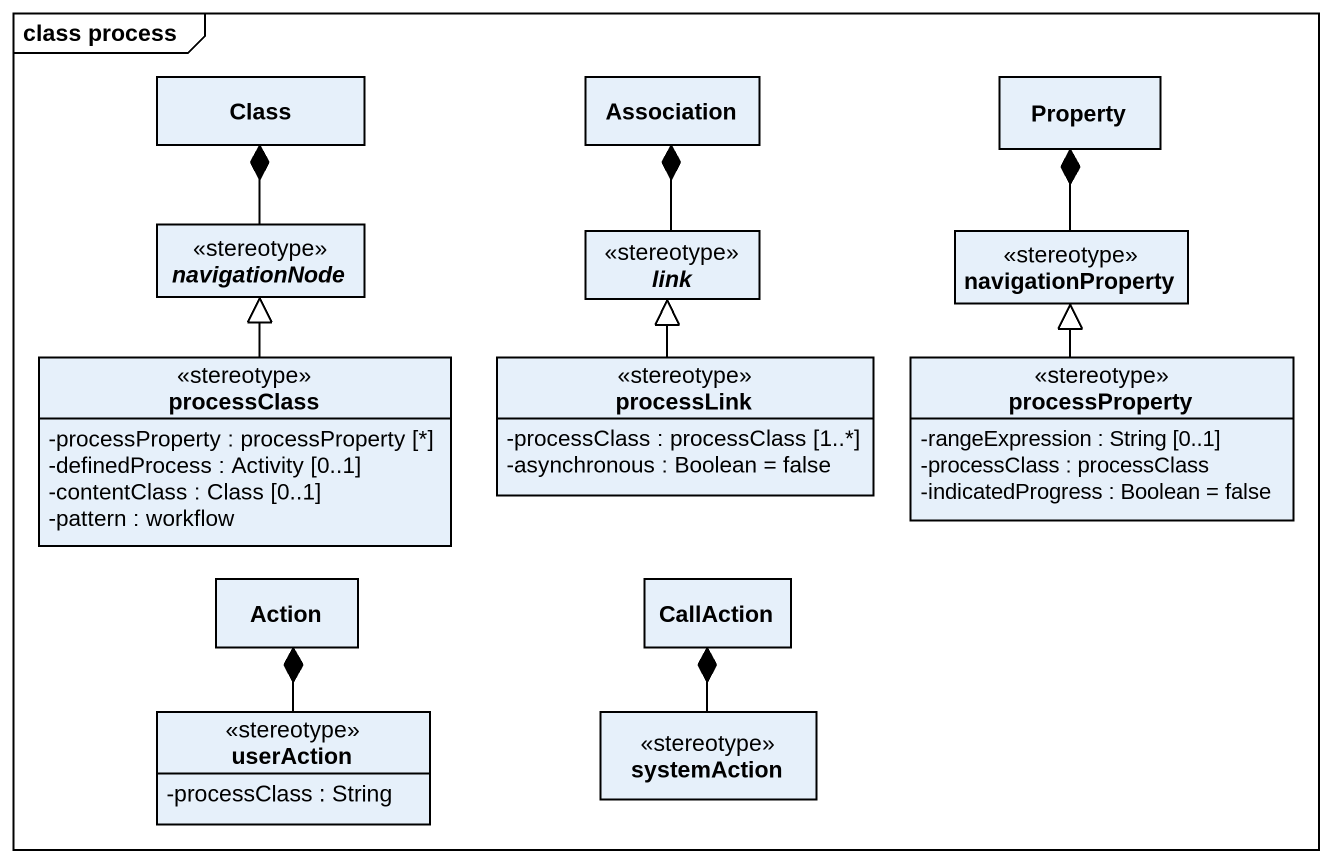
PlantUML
@startuml
mainframe class process
hide circle
hide empty members
skinparam classAttributeIconSize 0
class "Class" as Class_
class Association
class Property
abstract class navigationNode <<stereotype>>
abstract class link <<stereotype>>
class navigationProperty <<stereotype>>
class processClass <<stereotype>> {
  -processProperty : processProperty [*]
  -definedProcess : Activity [0..1]
  -contentClass : Class [0..1]
  -pattern : workflow
}
class processLink <<stereotype>> {
  -processClass : processClass [1..*]
  -asynchronous : Boolean = false
}
class processProperty <<stereotype>> {
  -rangeExpression : String [0..1]
  -processClass : processClass
  -indicatedProgress : Boolean = false
}
class "Action" as Action_
class CallAction
class userAction <<stereotype>> {
  -processClass : String
}
class systemAction <<stereotype>>
navigationNode -up-* Class_
link -up-* Association
navigationProperty -up-* Property
processClass -up-|> navigationNode
processLink -up-|> link
processProperty -up-|> navigationProperty
userAction -up-* Action_
systemAction -up-* CallAction
@enduml
